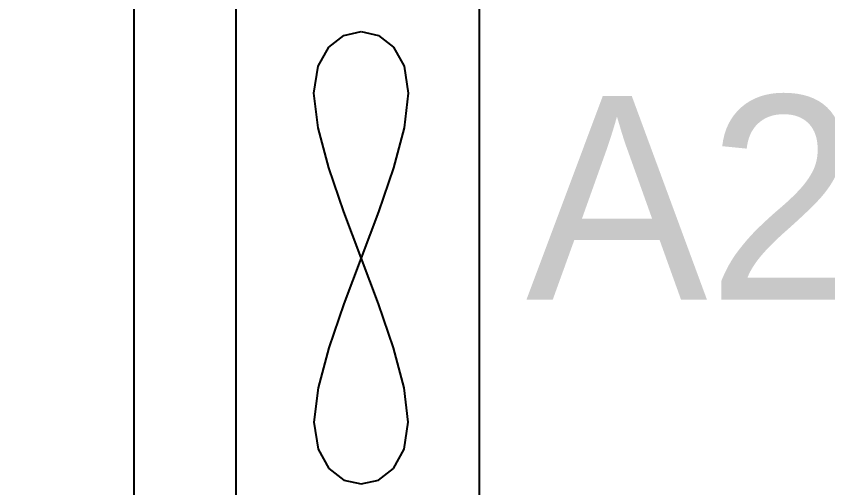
# Model space of a CAD drawing. Header units: millimetres. Extents: x 11489 to 12006, y 36725 to 37730.
# Drawn here: x 11809.67 to 11844.11, y 37445.29 to 37465.28 of the extents above; entities that cross this region are included whole.
import ezdxf
from ezdxf.enums import TextEntityAlignment as Align

# ---------------------------------------------------------------- set-up
doc = ezdxf.new("R2010")
doc.units = ezdxf.units.MM
doc.layers.add('002 Çizgi', color=7, linetype='Continuous')
doc.styles.add('TAKSİM', font='GOTHIC.TTF', dxfattribs={"height": 7})

# ---------------------------------------------------------------- blocks, each defined once
blk = doc.blocks.new('A$C3596506F')
at = {"layer": '002 Çizgi', "color": 7}
for p, q in [((38.151, 105.997), (38.151, 132.669)), ((42.497, 132.669), (42.497, 105.997)), ((32.844, 129.174), (32.108, 129.011)), ((33.579, 129.011), (32.844, 129.174)), ((32.108, 129.011), (31.467, 128.521)), ((34.22, 128.521), (33.579, 129.011)), ((31.467, 128.521), (31.014, 127.704)), ((34.673, 127.704), (34.22, 128.521)), ((31.014, 127.704), (30.842, 126.56)), ((34.845, 126.56), (34.673, 127.704)), ((30.842, 126.56), (31.014, 125.103)), ((34.673, 125.103), (34.845, 126.56)), ((31.014, 125.103), (31.467, 123.401)), ((34.22, 123.401), (34.673, 125.103)), ((31.467, 123.401), (32.108, 121.535)), ((33.579, 121.535), (34.22, 123.401)), ((32.108, 121.535), (32.844, 119.588)), ((32.844, 119.588), (33.579, 121.535)), ((32.108, 117.641), (32.844, 119.588)), ((32.844, 119.588), (33.579, 117.641)), ((31.467, 115.776), (32.108, 117.641)), ((33.579, 117.641), (34.22, 115.776)), ((31.014, 114.073), (31.467, 115.776)), ((34.22, 115.776), (34.673, 114.073)), ((30.842, 112.616), (31.014, 114.073)), ((34.673, 114.073), (34.845, 112.616)), ((31.014, 111.473), (30.842, 112.616)), ((34.845, 112.616), (34.673, 111.473)), ((31.467, 110.656), (31.014, 111.473)), ((34.673, 111.473), (34.22, 110.656)), ((32.108, 110.165), (31.467, 110.656)), ((34.22, 110.656), (33.579, 110.165)), ((32.844, 110.002), (32.108, 110.165)), ((33.579, 110.165), (32.844, 110.002))]:
    blk.add_line(p, q, dxfattribs=at)
blk.add_lwpolyline([(27.816, 135), (97.816, 135), (97.816, 0), (27.816, 0)], close=True, dxfattribs=at)

msp = doc.modelspace()

# ---------------------------------------------------------------- block references
at = {"xscale": -1}
msp.add_blockref('A$C3596506F', (11857.155, 37335.45), dxfattribs=at)

# ---------------------------------------------------------------- texts
at = {"style": 'TAKSİM'}
msp.add_text('A25', height=8.64, dxfattribs=at).set_placement((11841.582, 37453.263), align=Align.CENTER)

doc.saveas('drawing.dxf')
